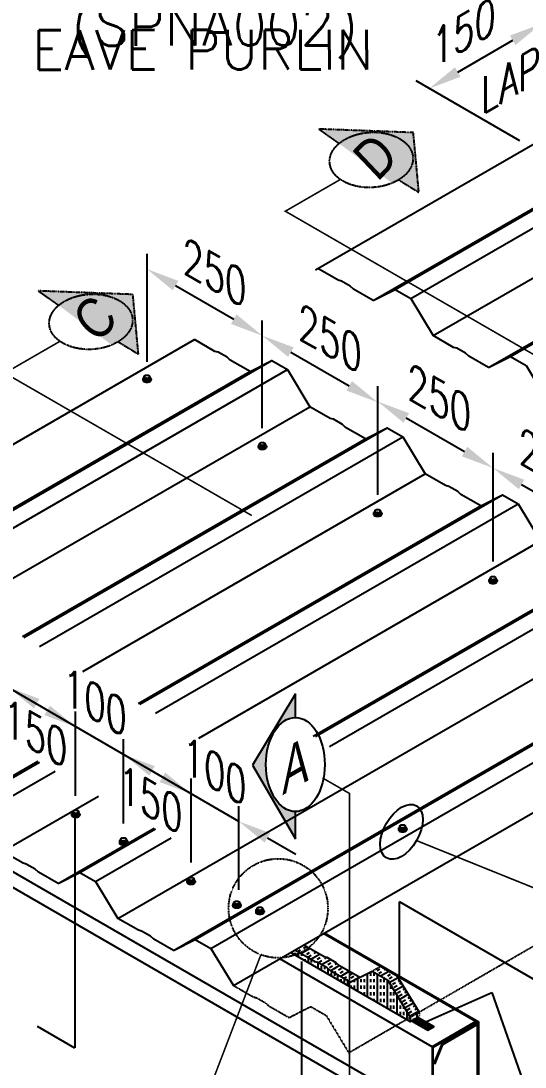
# Model space of a CAD drawing. Header units: millimetres. Extents: x 0 to 2669304, y -3314102 to 0.
# Drawn here: x 2652663 to 2655747, y -3231884 to -3225482 of the extents above; entities that cross this region are included whole.
import ezdxf

# ---------------------------------------------------------------- set-up
doc = ezdxf.new("R2010")
doc.units = ezdxf.units.MM
doc.header["$LTSCALE"] = 0.4
doc.header["$MEASUREMENT"] = 0
doc.linetypes.add('PHANTOM', pattern=[2.5, 1.25, -0.25, 0.25, -0.25, 0.25, -0.25])
doc.linetypes.add('SHM45-004$0$HIDDEN', pattern=[0.375, 0.25, -0.125])
for name, color, linetype in [('Dim', 7, 'Continuous'), ('MISCEL', 7, 'Continuous'), ('Screws', 3, 'Continuous'), ('SECONDARY', 6, 'Continuous'), ('SHEETING', 150, 'Continuous'), ('SHM45-006$0$TEXT', 7, 'Continuous')]:
    doc.layers.add(name, color=color, linetype=linetype)
doc.layers.add('TEXT', color=7, linetype='Continuous', lineweight=13)
doc.styles.add('HEADINGS', font='ARIALN.TTF', dxfattribs={"height": 25})
doc.styles.add('ROMANS', font='romans.shx')
doc.dimstyles.new('Standard 1', dxfattribs={"dimtxt": 2.5, "dimasz": 2, "dimexe": 1, "dimexo": 1, "dimgap": 0.5, "dimtad": 1, "dimdec": 0, "dimzin": 0, "dimdsep": 46, "dimtxsty": 'ROMANS', "dimcen": 0, "dimclrd": 2, "dimclre": 2, "dimadec": 0, "dimazin": 0, "dimtfac": 1, "dimtdec": 0, "dimtofl": 0, "dimtmove": 2, "dimatfit": 3, "dimfxl": 0, "dimtolj": 1, "dimtzin": 0, "dimarcsym": 0})
pattern_1 = [(90, (2420077.627, -3269979.56), (-60.460237, 4e-15), []), (90, (2420057.473, -3269979.56), (-60.460237, 4e-15), [20.153412, -20.153412]), (90, (2420037.32, -3269979.56), (-60.460237, 4e-15), [20.153412, -20.153412])]

msp = doc.modelspace()

# ---------------------------------------------------------------- hatches: boundary and pattern name
at = {"layer": 'Dim', "linetype": 'PHANTOM'}
h = msp.add_hatch(color=7, dxfattribs=at)
edge = h.paths.add_edge_path()
edge.add_line((2655063.915, -3226166.094), (2654485.3277, -3226144.0448))
edge.add_line((2654485.3277, -3226144.0448), (2654609.7425, -3226232.3649))
edge.add_ellipse((2654806.8011, -3226332.8904), major_axis=(-254.7751, -15.3378), ratio=0.661131696, start_angle=128.52225559, end_angle=318.331197, ccw=False)
edge.add_line((2654973.4132, -3226455.1194), (2655097.7534, -3226531.2534))
edge.add_line((2655097.7534, -3226531.2534), (2655063.915, -3226166.094))
h = msp.add_hatch(color=7, dxfattribs=at)
edge = h.paths.add_edge_path()
edge.add_line((2653348.4021, -3227156.5459), (2652769.8148, -3227134.4966))
edge.add_line((2652769.8148, -3227134.4966), (2652894.2296, -3227222.8167))
edge.add_ellipse((2653091.2881, -3227323.3422), major_axis=(-254.7751, -15.3378), ratio=0.661131696, start_angle=128.52225559, end_angle=318.331197, ccw=False)
edge.add_line((2653257.9003, -3227445.5712), (2653382.2405, -3227521.7053))
edge.add_line((2653382.2405, -3227521.7053), (2653348.4021, -3227156.5459))
h = msp.add_hatch(color=7, dxfattribs=at)
edge = h.paths.add_edge_path()
edge.add_line((2654342.0393, -3229600.4277), (2654079.5609, -3230035.7922))
edge.add_line((2654079.5609, -3230035.7922), (2654342.0393, -3230488.3928))
edge.add_line((2654342.0393, -3230488.3928), (2654342.0393, -3230320.753))
edge.add_ellipse((2654342.0393, -3230032.8833), major_axis=(0, 287.8697), ratio=0.623962106, start_angle=0, end_angle=180, ccw=False)
edge.add_line((2654342.0393, -3229745.0136), (2654342.0393, -3229600.4277))
at = {"layer": 'MISCEL'}
h = msp.add_hatch(dxfattribs=at)
h.set_pattern_fill('INSUL', color=256, scale=161.227299, angle=90, style=0)
h.set_pattern_definition(pattern_1)
h.paths.add_polyline_path([(2654537.6639, -3231276.7798), (2654483.4475, -3231245.478), (2654463.6319, -3231240.6195), (2654338.9848, -3231168.6545), (2654314.1834, -3231182.9735), (2655022.5895, -3231591.972), (2655044.6929, -3231579.2106), (2654907.887, -3231352.129), (2654812.1099, -3231296.832), (2654678.1818, -3231364.49), (2654557.4794, -3231294.8024)])
h = msp.add_hatch(dxfattribs=at)
h.set_pattern_fill('INSUL', color=256, scale=161.227299, angle=30, style=0)
h.set_pattern_definition([(30, (2420077.627, -3269979.56), (-30.230119, 52.360101), []), (30, (2420067.55, -3269962.105), (-30.230119, 52.360101), [20.153412, -20.153412]), (30, (2420057.473, -3269944.65), (-30.230119, 52.360101), [20.153412, -20.153412])])
h.paths.add_polyline_path([(2654537.4032, -3231214.3266), (2654517.5876, -3231209.4682), (2654392.9405, -3231137.5031), (2654338.9848, -3231168.6545), (2654463.6319, -3231240.6195), (2654483.4475, -3231245.478), (2654537.6639, -3231276.7798), (2654557.4794, -3231294.8024), (2654678.1818, -3231364.49), (2654735.7346, -3231335.4154), (2654611.4351, -3231263.6511), (2654591.6196, -3231245.6285)])
h.paths.add_polyline_path([(2654866.0656, -3231265.6807), (2654812.1099, -3231296.832), (2654907.887, -3231352.129), (2655044.6929, -3231579.2106), (2655098.6486, -3231548.0593), (2654961.8427, -3231320.9776)])
h = msp.add_hatch(dxfattribs=at)
h.set_pattern_fill('INSUL', color=256, scale=161.227299, angle=90, style=0)
h.set_pattern_definition(pattern_1)
h.paths.add_polyline_path([(2655098.6486, -3231548.0593), (2655044.6929, -3231579.2106), (2655044.6929, -3231604.7334), (2655098.6486, -3231573.582)])
h = msp.add_hatch(dxfattribs=at)
h.set_pattern_fill('NET3', color=256, scale=161.637837, angle=30, style=0)
h.set_pattern_definition([(30, (2628277.302, -3253297.598), (-10.102365, 17.497809), []), (90, (2628277.302, -3253297.598), (-20.20473, 5e-15), []), (150, (2628277.302, -3253297.598), (-10.102365, -17.497809), [])])
h.paths.add_polyline_path([(2655090.9065, -3231578.052), (2655052.0884, -3231600.4636), (2655152.7633, -3231658.5883), (2655191.5814, -3231636.1766)])

# ---------------------------------------------------------------- linework, layer by layer
for p, q in [((2654342.0393, -3229600.4277), (2654079.5609, -3230035.7922)), ((2654342.0393, -3229745.0136), (2654342.0393, -3229600.4277)), ((2654079.5609, -3230035.7922), (2654342.0393, -3230488.3928)), ((2654342.0393, -3230488.3928), (2654342.0393, -3230320.2973))]:
    msp.add_line(p, q)
at = {"color": 2}
msp.add_line((2656062.2227, -3231498.2154), (2654979.1628, -3230872.9105), dxfattribs=at)
msp.add_ellipse((2654342.0393, -3230032.8833), major_axis=(0, 287.8697), ratio=0.623962106)
at = {"layer": 'Dim', "color": 2}
for p, q in [((2655335.5777, -3225795.0654, 5329.3333), (2655671.789, -3225600.9537, 5329.3333)), ((2655714.6067, -3226215.4321, 5329.3333), (2655080.4304, -3225849.2902, 5329.3333)), ((2653434.5809, -3227568.1172), (2653434.5809, -3226908.2466)), ((2653609.1146, -3227102.0983), (2653965.3101, -3227307.7479)), ((2654139.8438, -3227975.3009), (2654139.8438, -3227315.4303)), ((2654139.8438, -3227975.3009), (2654139.8438, -3227315.4303)), ((2654314.3775, -3227509.282), (2654671.5845, -3227715.5156)), ((2654846.1182, -3228383.0686), (2654846.1182, -3227718.1152)), ((2654846.1182, -3228383.0686), (2654846.1182, -3227723.198)), ((2655020.6519, -3227911.9669), (2655376.8474, -3228117.6165)), ((2655551.3811, -3228790.2524), (2655551.3811, -3228125.2989)), ((2655551.3811, -3228790.2524), (2655551.3811, -3228125.2989)), ((2655725.9147, -3228319.1506), (2656083.1218, -3228525.3842)), ((2652998.0809, -3230223.8766), (2652998.0809, -3229709.0245)), ((2653290.7579, -3230392.8537), (2653290.7579, -3229878.0017)), ((2653703.789, -3230631.3581), (2653703.789, -3230118.6965)), ((2653996.466, -3230800.3352), (2653996.466, -3230287.6736)), ((2654170.9997, -3230481.5253), (2654345.5333, -3230582.2924)), ((2652992.5993, -3231767.7613, 13266.3153), (2652765.4526, -3231636.6181, 13266.3153))]:
    msp.add_line(p, q, dxfattribs=at)
at = {"layer": 'Dim'}
msp.add_line((2653996.466, -3230381.6836), (2651586.6647, -3228982.7653), dxfattribs=at)
at = {"layer": 'Dim', "color": 7, "linetype": 'PHANTOM', "elevation": 6365.9122}
for points in [[(2654972.8738, -3226454.7891), (2655097.7534, -3226531.2534), (2655063.915, -3226166.094), (2654485.3277, -3226144.0448), (2654610.5352, -3226232.9276)], [(2653257.3608, -3227445.2409), (2653382.2405, -3227521.7053), (2653348.4021, -3227156.5459), (2652769.8148, -3227134.4966), (2652895.0223, -3227223.3795)]]:
    msp.add_lwpolyline(points, dxfattribs=at)
at = {"layer": 'Dim', "color": 7, "linetype": 'PHANTOM', "ltscale": 0.2, "const_width": 9.6984}
for points, elevation in [([(2655964.8958, -3227619.2532), (2654280.7366, -3226646.9034), (2654617.5122, -3226452.4659)], 6365.9122), ([(2654075.3018, -3228509.1993), (2652565.2236, -3227637.3553), (2652901.9992, -3227442.9178)], 6365.9122), ([(2654131.2492, -3231196.8015), (2653597.1342, -3232592.7729), (2653301.2372, -3232592.7729)], -574.1752)]:
    msp.add_lwpolyline(points, dxfattribs=dict(at, elevation=elevation))
for points in [[(2654672.8588, -3232136.7954), (2654672.8588, -3230209.7412), (2654507.8597, -3230114.4789)], [(2655083.577, -3230498.2707), (2657405.2884, -3231434.4098)]]:
    msp.add_lwpolyline(points, dxfattribs=at)
at = {"layer": 'Dim', "color": 7, "linetype": 'PHANTOM', "ltscale": 0.2}
msp.add_circle((2654237.5265, -3230912.5738, -574.1752), 303.4473, dxfattribs=at)
at = {"layer": 'Dim', "color": 7, "linetype": 'PHANTOM'}
for centre in [(2654806.8011, -3226332.8904, 6365.9122), (2653091.2881, -3227323.3422, 6365.9122)]:
    msp.add_ellipse(centre, major_axis=(-254.7751, -15.3378), ratio=0.661131696, dxfattribs=at)
at = {"layer": 'Dim', "color": 7}
msp.add_ellipse((2654991.3994, -3230445.0519), major_axis=(-92.1776, -159.6563), ratio=0.577350269, dxfattribs=at)
at = {"layer": 'Dim', "color": 2}
for points in [[(2655654.9945, -3225571.8648, 5329.3333), (2655688.5835, -3225630.0427, 5329.3333), (2655846.3227, -3225500.1867, 5329.3333)], [(2655318.7832, -3225765.9765, 5329.3333), (2655352.3722, -3225824.1544, 5329.3333), (2655161.044, -3225895.8325, 5329.3333)], [(2653625.9091, -3227073.0093), (2653592.3201, -3227131.1872), (2653434.5809, -3227001.3312)], [(2653982.1046, -3227278.6589), (2653948.5156, -3227336.8368), (2654139.8438, -3227408.5149)], [(2654331.172, -3227480.193), (2654297.5829, -3227538.3709), (2654139.8438, -3227408.5149)], [(2654688.379, -3227686.4266), (2654654.79, -3227744.6045), (2654846.1182, -3227816.2826)], [(2655037.4464, -3227882.8779), (2655003.8574, -3227941.0558), (2654846.1182, -3227811.1998)], [(2655393.6419, -3228088.5275), (2655360.0529, -3228146.7054), (2655551.3811, -3228218.3835)], [(2655742.7092, -3228290.0617), (2655709.1202, -3228348.2395), (2655551.3811, -3228218.3835)], [(2652776.3779, -3229630.902), (2652742.7889, -3229689.0799), (2652585.0497, -3229559.2239)], [(2652840.3418, -3229672.2532), (2652806.7527, -3229730.4311), (2652998.0809, -3229802.1092)], [(2653482.086, -3230042.7644), (2653448.497, -3230100.9423), (2653290.7579, -3229971.0863)], [(2653546.0499, -3230081.9251), (2653512.4609, -3230140.103), (2653703.789, -3230211.7811)], [(2654187.7942, -3230452.4363), (2654154.2051, -3230510.6142), (2653996.466, -3230380.7582)]]:
    msp.add_solid(points, dxfattribs=at)
at = {"layer": 'MISCEL', "ltscale": 0.5}
for p, q in [((2654314.1834, -3231182.9735, 574.0054), (2655044.6929, -3231604.7334, 574.0054)), ((2655052.0884, -3231600.4636, 574.0054), (2655152.7633, -3231658.5883, 574.0054)), ((2655090.9065, -3231578.052, 574.0054), (2655191.5814, -3231636.1766, 574.0054)), ((2655152.7633, -3231658.5883, 6956.1273), (2655191.5814, -3231636.1766, 6956.1273))]:
    msp.add_line(p, q, dxfattribs=at)
at = {"layer": 'MISCEL', "linetype": 'SHM45-004$0$HIDDEN', "ltscale": 0.5}
for p, q in [((2654812.1099, -3231296.832, 574.0054), (2654866.0656, -3231265.6807, 574.0054)), ((2655044.6929, -3231604.7334, 574.0054), (2655098.6486, -3231573.582, 574.0054)), ((2655098.6486, -3231548.0593, 574.0054), (2655098.6486, -3231573.582, 574.0054)), ((2655044.6929, -3231579.2106, 574.0054), (2655044.6929, -3231604.7334, 574.0054))]:
    msp.add_line(p, q, dxfattribs=at)
at = {"layer": 'MISCEL', "ltscale": 0.5, "elevation": 574.0054}
for points in [[(2654678.1818, -3231364.49), (2654557.4794, -3231294.8024), (2654537.6639, -3231276.7798), (2654483.4475, -3231245.478), (2654463.6319, -3231240.6195), (2654338.9848, -3231168.6545)], [(2654735.7346, -3231335.4154), (2654611.4351, -3231263.6511), (2654591.6196, -3231245.6285), (2654537.4032, -3231214.3266), (2654517.5876, -3231209.4682), (2654392.9405, -3231137.5031)], [(2654678.1818, -3231364.49), (2654812.1099, -3231296.832), (2654907.887, -3231352.129), (2655044.6929, -3231579.2106)], [(2654866.0656, -3231265.6807), (2654961.8427, -3231320.9776), (2655098.6486, -3231548.0593)]]:
    msp.add_lwpolyline(points, dxfattribs=at)
at = {"layer": 'Screws', "color": 31, "elevation": -574.0054}
for points in [[(2653408.7231, -3227673.6677, 0.170568129), (2653410.3007, -3227678.1575, 0.104914199), (2653416.1825, -3227682.9722, 0.066614751), (2653423.9063, -3227685.738, 0.052757401), (2653434.1908, -3227686.8262, 0.052757401), (2653444.4754, -3227685.738, 0.066614751), (2653452.1992, -3227682.9722, 0.104914199), (2653458.081, -3227678.1575, 0.170568129), (2653459.6585, -3227673.6677, 0.170568129), (2653458.081, -3227669.1778, 0.104914199), (2653452.1992, -3227664.3631, 0.017760176), (2653450.2134, -3227663.4249, 0.052757401)], [(2653418.1683, -3227663.4249, 0.017760176), (2653416.1825, -3227664.3631, 0.104914199), (2653410.3007, -3227669.1778, 0.170568129), (2653408.7231, -3227673.6677, 0.170568129)], [(2653408.7231, -3227679.583, 0.170568129), (2653410.3007, -3227684.0728, 0.104914199), (2653416.1825, -3227688.8875, 0.066614751), (2653423.9063, -3227691.6533, 0.052757401), (2653434.1908, -3227692.7415, 0.052757401), (2653444.4754, -3227691.6533, 0.066614751), (2653452.1992, -3227688.8875, 0.104914199), (2653458.081, -3227684.0728, 0.170568129), (2653459.6585, -3227679.583, 0.170568129)], [(2654114.4313, -3228084.2238, 0.170568129), (2654116.0088, -3228088.7137, 0.104914199), (2654121.8906, -3228093.5283, 0.066614751), (2654129.6144, -3228096.2942, 0.052757401), (2654139.899, -3228097.3824, 0.052757401), (2654150.1835, -3228096.2942, 0.066614751), (2654157.9073, -3228093.5283, 0.104914199), (2654163.7891, -3228088.7137, 0.170568129), (2654165.3667, -3228084.2238, 0.170568129), (2654163.7891, -3228079.7339, 0.104914199), (2654157.9073, -3228074.9193, 0.017760176), (2654155.9215, -3228073.981, 0.052757401)], [(2654123.8764, -3228073.981, 0.017760176), (2654121.8906, -3228074.9193, 0.104914199), (2654116.0088, -3228079.7339, 0.170568129), (2654114.4313, -3228084.2238, 0.170568129)], [(2654114.4313, -3228090.1391, 0.170568129), (2654116.0088, -3228094.629, 0.104914199), (2654121.8906, -3228099.4436, 0.066614751), (2654129.6144, -3228102.2095, 0.052757401), (2654139.899, -3228103.2977, 0.052757401), (2654150.1835, -3228102.2095, 0.066614751), (2654157.9073, -3228099.4436, 0.104914199), (2654163.7891, -3228094.629, 0.170568129), (2654165.3667, -3228090.1391, 0.170568129)], [(2654820.1394, -3228494.7799, 0.170568129), (2654821.7169, -3228499.2698, 0.104914199), (2654827.5987, -3228504.0845, 0.066614751), (2654835.3225, -3228506.8503, 0.052757401), (2654845.6071, -3228507.9385, 0.052757401), (2654855.8916, -3228506.8503, 0.066614751), (2654863.6155, -3228504.0845, 0.104914199), (2654869.4972, -3228499.2698, 0.170568129), (2654871.0748, -3228494.7799, 0.170568129), (2654869.4972, -3228490.2901, 0.104914199), (2654863.6155, -3228485.4754, 0.017760176), (2654861.6296, -3228484.5372, 0.052757401)], [(2654829.5845, -3228484.5372, 0.017760176), (2654827.5987, -3228485.4754, 0.104914199), (2654821.7169, -3228490.2901, 0.170568129), (2654820.1394, -3228494.7799, 0.170568129)], [(2654820.1394, -3228500.6952, 0.170568129), (2654821.7169, -3228505.1851, 0.104914199), (2654827.5987, -3228509.9997, 0.066614751), (2654835.3225, -3228512.7656, 0.052757401), (2654845.6071, -3228513.8538, 0.052757401), (2654855.8916, -3228512.7656, 0.066614751), (2654863.6155, -3228509.9997, 0.104914199), (2654869.4972, -3228505.1851, 0.170568129), (2654871.0748, -3228500.6952, 0.170568129)], [(2655525.8475, -3228905.3361, 0.170568129), (2655527.4251, -3228909.8259, 0.104914199), (2655533.3068, -3228914.6406, 0.066614751), (2655541.0307, -3228917.4064, 0.052757401), (2655551.3152, -3228918.4946, 0.052757401), (2655561.5998, -3228917.4064, 0.066614751), (2655569.3236, -3228914.6406, 0.104914199), (2655575.2054, -3228909.8259, 0.170568129), (2655576.7829, -3228905.3361, 0.170568129), (2655575.2054, -3228900.8462, 0.104914199), (2655569.3236, -3228896.0316, 0.017760176), (2655567.3378, -3228895.0933, 0.052757401)], [(2655535.2927, -3228895.0933, 0.017760176), (2655533.3068, -3228896.0316, 0.104914199), (2655527.4251, -3228900.8462, 0.170568129), (2655525.8475, -3228905.3361, 0.170568129)], [(2655525.8475, -3228911.2514, 0.170568129), (2655527.4251, -3228915.7412, 0.104914199), (2655533.3068, -3228920.5559, 0.066614751), (2655541.0307, -3228923.3217, 0.052757401), (2655551.3152, -3228924.4099, 0.052757401), (2655561.5998, -3228923.3217, 0.066614751), (2655569.3236, -3228920.5559, 0.104914199), (2655575.2054, -3228915.7412, 0.170568129), (2655576.7829, -3228911.2514, 0.170568129)], [(2652982.4893, -3230325.7275, 0.017760176), (2652980.5035, -3230326.6657, 0.104914199), (2652974.6218, -3230331.4803, 0.170568129), (2652973.0442, -3230335.9702, 0.170568129)], [(2652973.0442, -3230335.9702, 0.170568129), (2652974.6218, -3230340.4601, 0.104914199), (2652980.5035, -3230345.2747, 0.066614751), (2652988.2274, -3230348.0406, 0.052757401), (2652998.5119, -3230349.1288, 0.052757401), (2653008.7965, -3230348.0406, 0.066614751), (2653016.5203, -3230345.2747, 0.104914199), (2653022.402, -3230340.4601, 0.170568129), (2653023.9796, -3230335.9702, 0.170568129), (2653022.402, -3230331.4803, 0.104914199), (2653016.5203, -3230326.6657, 0.017760176), (2653014.5345, -3230325.7275, 0.052757401)], [(2652973.0442, -3230341.8855, 0.170568129), (2652974.6218, -3230346.3754, 0.104914199), (2652980.5035, -3230351.19, 0.066614751), (2652988.2274, -3230353.9559, 0.052757401), (2652998.5119, -3230355.0441, 0.052757401), (2653008.7965, -3230353.9559, 0.066614751), (2653016.5203, -3230351.19, 0.104914199), (2653022.402, -3230346.3754, 0.170568129), (2653023.9796, -3230341.8855, 0.170568129)], [(2653274.8518, -3230494.523, 0.017760176), (2653272.8659, -3230495.4612, 0.104914199), (2653266.9842, -3230500.2759, 0.170568129), (2653265.4066, -3230504.7657, 0.170568129)], [(2653265.4066, -3230504.7657, 0.170568129), (2653266.9842, -3230509.2556, 0.104914199), (2653272.8659, -3230514.0703, 0.066614751), (2653280.5898, -3230516.8361, 0.052757401), (2653290.8743, -3230517.9243, 0.052757401), (2653301.1589, -3230516.8361, 0.066614751), (2653308.8827, -3230514.0703, 0.104914199), (2653314.7645, -3230509.2556, 0.170568129), (2653316.342, -3230504.7657, 0.170568129), (2653314.7645, -3230500.2759, 0.104914199), (2653308.8827, -3230495.4612, 0.017760176), (2653306.8969, -3230494.523, 0.052757401)], [(2653265.4066, -3230510.681, 0.170568129), (2653266.9842, -3230515.1709, 0.104914199), (2653272.8659, -3230519.9855, 0.066614751), (2653280.5898, -3230522.7514, 0.052757401), (2653290.8743, -3230523.8396, 0.052757401), (2653301.1589, -3230522.7514, 0.066614751), (2653308.8827, -3230519.9855, 0.104914199), (2653314.7645, -3230515.1709, 0.170568129), (2653316.342, -3230510.681, 0.170568129)]]:
    msp.add_lwpolyline(points, format="xyb", dxfattribs=at)
for points in [[(2653418.1683, -3227663.1556), (2653418.1683, -3227655.7358), (2653426.8907, -3227650.6999), (2653441.491, -3227650.6999), (2653450.2134, -3227655.7358), (2653450.2134, -3227663.1556), (2653450.2134, -3227664.8334, 0.316421816), (2653440.6166, -3227671.2546, 0.400106476), (2653427.7651, -3227671.2546, 0.316421816), (2653418.1683, -3227664.8334)], [(2654123.8764, -3228073.7117), (2654123.8764, -3228066.2919), (2654132.5988, -3228061.2561), (2654147.1992, -3228061.2561), (2654155.9215, -3228066.2919), (2654155.9215, -3228073.7117), (2654155.9215, -3228075.3896, 0.316421816), (2654146.3247, -3228081.8108, 0.400106476), (2654133.4732, -3228081.8108, 0.316421816), (2654123.8764, -3228075.3896)], [(2654829.5845, -3228484.2679), (2654829.5845, -3228476.8481), (2654838.3069, -3228471.8122), (2654852.9073, -3228471.8122), (2654861.6296, -3228476.8481), (2654861.6296, -3228484.2679), (2654861.6296, -3228485.9457, 0.316421816), (2654852.0328, -3228492.3669, 0.400106476), (2654839.1813, -3228492.3669, 0.316421816), (2654829.5845, -3228485.9457)], [(2655535.2927, -3228894.824), (2655535.2927, -3228887.4042), (2655544.015, -3228882.3683), (2655558.6154, -3228882.3683), (2655567.3378, -3228887.4042), (2655567.3378, -3228894.824), (2655567.3378, -3228896.5018, 0.316421816), (2655557.741, -3228902.9231, 0.400106476), (2655544.8895, -3228902.9231, 0.316421816), (2655535.2927, -3228896.5018)], [(2652982.4893, -3230325.4581), (2652982.4893, -3230318.0383), (2652991.2117, -3230313.0025), (2653005.8121, -3230313.0025), (2653014.5345, -3230318.0383), (2653014.5345, -3230325.4581), (2653014.5345, -3230327.136, 0.316421816), (2653004.9376, -3230333.5572, 0.400106476), (2652992.0862, -3230333.5572, 0.316421816), (2652982.4893, -3230327.136)], [(2653274.8518, -3230494.2537), (2653274.8518, -3230486.8339), (2653283.5741, -3230481.798), (2653298.1745, -3230481.798), (2653306.8969, -3230486.8339), (2653306.8969, -3230494.2537), (2653306.8969, -3230495.9315, 0.316421816), (2653297.3001, -3230502.3527, 0.400106476), (2653284.4486, -3230502.3527, 0.316421816), (2653274.8518, -3230495.9315)]]:
    msp.add_lwpolyline(points, format="xyb", close=True, dxfattribs=at)
for points in [[(2653450.2134, -3227664.8334), (2653450.2134, -3227667.4798), (2653450.2134, -3227674.8996), (2653440.6166, -3227680.4403), (2653427.7651, -3227680.4403), (2653418.1683, -3227674.8996), (2653418.1683, -3227667.4798), (2653418.1683, -3227664.8334)], [(2653423.8109, -3227666.4133), (2653423.0178, -3227665.9555)], [(2653427.7651, -3227671.2546), (2653427.7651, -3227680.3792)], [(2653440.6166, -3227671.2546), (2653440.6166, -3227680.4403)], [(2653408.7231, -3227673.6677), (2653408.7231, -3227679.583)], [(2653459.6585, -3227673.6677), (2653459.6585, -3227679.583)], [(2654114.4313, -3228084.2238), (2654114.4313, -3228090.1391)], [(2654155.9215, -3228075.3896), (2654155.9215, -3228078.0359), (2654155.9215, -3228085.4557), (2654146.3247, -3228090.9965), (2654133.4732, -3228090.9965), (2654123.8764, -3228085.4557), (2654123.8764, -3228078.0359), (2654123.8764, -3228075.3896)], [(2654129.519, -3228076.9695), (2654128.7259, -3228076.5116)], [(2654133.4732, -3228081.8108), (2654133.4732, -3228090.9353)], [(2654146.3247, -3228081.8108), (2654146.3247, -3228090.9965)], [(2654165.3667, -3228084.2238), (2654165.3667, -3228090.1391)], [(2654820.1394, -3228494.7799), (2654820.1394, -3228500.6952)], [(2654861.6296, -3228485.9457), (2654861.6296, -3228488.5921), (2654861.6296, -3228496.0119), (2654852.0328, -3228501.5526), (2654839.1813, -3228501.5526), (2654829.5845, -3228496.0119), (2654829.5845, -3228488.5921), (2654829.5845, -3228485.9457)], [(2654835.2271, -3228487.5256), (2654834.434, -3228487.0677)], [(2654839.1813, -3228492.3669), (2654839.1813, -3228501.4915)], [(2654852.0328, -3228492.3669), (2654852.0328, -3228501.5526)], [(2654871.0748, -3228494.7799), (2654871.0748, -3228500.6952)], [(2655525.8475, -3228905.3361), (2655525.8475, -3228911.2514)], [(2655567.3378, -3228896.5018), (2655567.3378, -3228899.1482), (2655567.3378, -3228906.568), (2655557.741, -3228912.1087), (2655544.8895, -3228912.1087), (2655535.2927, -3228906.568), (2655535.2927, -3228899.1482), (2655535.2927, -3228896.5018)], [(2655540.9352, -3228898.0817), (2655540.1422, -3228897.6239)], [(2655544.8895, -3228902.9231), (2655544.8895, -3228912.0476)], [(2655557.741, -3228902.9231), (2655557.741, -3228912.1087)], [(2655576.7829, -3228905.3361), (2655576.7829, -3228911.2514)], [(2652973.0442, -3230335.9702), (2652973.0442, -3230341.8855)], [(2653014.5345, -3230327.136), (2653014.5345, -3230329.7823), (2653014.5345, -3230337.2022), (2653004.9376, -3230342.7429), (2652992.0862, -3230342.7429), (2652982.4893, -3230337.2022), (2652982.4893, -3230329.7823), (2652982.4893, -3230327.136)], [(2652988.1319, -3230328.7159), (2652987.3389, -3230328.258)], [(2652992.0862, -3230333.5572), (2652992.0862, -3230342.6817)], [(2653004.9376, -3230333.5572), (2653004.9376, -3230342.7429)], [(2653023.9796, -3230335.9702), (2653023.9796, -3230341.8855)], [(2653265.4066, -3230504.7657), (2653265.4066, -3230510.681)], [(2653306.8969, -3230495.9315), (2653306.8969, -3230498.5779), (2653306.8969, -3230505.9977), (2653297.3001, -3230511.5384), (2653284.4486, -3230511.5384), (2653274.8518, -3230505.9977), (2653274.8518, -3230498.5779), (2653274.8518, -3230495.9315)], [(2653280.4944, -3230497.5114), (2653279.7013, -3230497.0535)], [(2653284.4486, -3230502.3527), (2653284.4486, -3230511.4773)], [(2653297.3001, -3230502.3527), (2653297.3001, -3230511.5384)], [(2653316.342, -3230504.7657), (2653316.342, -3230510.681)]]:
    msp.add_lwpolyline(points, dxfattribs=at)
at = {"layer": 'Screws', "color": 113, "elevation": -574.1752}
for points in [[(2654972.6568, -3230425.2899, 0.170568129), (2654974.2349, -3230429.7811, 0.104914199), (2654980.1184, -3230434.5972, 0.066614751), (2654987.8445, -3230437.3638, 0.052757401), (2654998.1321, -3230438.4524, 0.052757401), (2655008.4197, -3230437.3638, 0.066614751), (2655016.1458, -3230434.5972, 0.104914199), (2655022.0293, -3230429.7811, 0.170568129), (2655023.6073, -3230425.2899, 0.170568129), (2655022.0293, -3230420.7987, 0.104914199), (2655016.1458, -3230415.9826, 0.017760176), (2655014.1594, -3230415.0441, 0.052757401)], [(2654982.1048, -3230415.0441, 0.017760176), (2654980.1184, -3230415.9826, 0.104914199), (2654974.2349, -3230420.7987, 0.170568129), (2654972.6568, -3230425.2899, 0.170568129)], [(2654972.6568, -3230431.2069, 0.170568129), (2654974.2349, -3230435.6981, 0.104914199), (2654980.1184, -3230440.5142, 0.066614751), (2654987.8445, -3230443.2809, 0.052757401), (2654998.1321, -3230444.3694, 0.052757401), (2655008.4197, -3230443.2809, 0.066614751), (2655016.1458, -3230440.5142, 0.104914199), (2655022.0293, -3230435.6981, 0.170568129), (2655023.6073, -3230431.2069, 0.170568129)], [(2654099.648, -3230929.3218, 0.170568129), (2654101.226, -3230933.813, 0.104914199), (2654107.1095, -3230938.6291, 0.066614751), (2654114.8356, -3230941.3957, 0.052757401), (2654125.1232, -3230942.4843, 0.052757401), (2654135.4108, -3230941.3957, 0.066614751), (2654143.1369, -3230938.6291, 0.104914199), (2654149.0204, -3230933.813, 0.170568129), (2654150.5985, -3230929.3218, 0.170568129), (2654149.0204, -3230924.8306, 0.104914199), (2654143.1369, -3230920.0145, 0.017760176), (2654141.1505, -3230919.076, 0.052757401)], [(2654109.0959, -3230919.076, 0.017760176), (2654107.1095, -3230920.0145, 0.104914199), (2654101.226, -3230924.8306, 0.170568129), (2654099.648, -3230929.3218, 0.170568129)], [(2654099.648, -3230935.2388, 0.170568129), (2654101.226, -3230939.73, 0.104914199), (2654107.1095, -3230944.5461, 0.066614751), (2654114.8356, -3230947.3128, 0.052757401), (2654125.1232, -3230948.4013, 0.052757401), (2654135.4108, -3230947.3128, 0.066614751), (2654143.1369, -3230944.5461, 0.104914199), (2654149.0204, -3230939.73, 0.170568129), (2654150.5985, -3230935.2388, 0.170568129)]]:
    msp.add_lwpolyline(points, format="xyb", dxfattribs=at)
for points in [[(2654982.1048, -3230414.7747), (2654982.1048, -3230407.3527), (2654990.8297, -3230402.3154), (2655005.4344, -3230402.3154), (2655014.1594, -3230407.3527), (2655014.1594, -3230414.7747), (2655014.1594, -3230416.453, 0.316421816), (2655004.5597, -3230422.8762, 0.400106476), (2654991.7044, -3230422.8762, 0.316421816), (2654982.1048, -3230416.453)], [(2654109.0959, -3230918.8066), (2654109.0959, -3230911.3846), (2654117.8209, -3230906.3472), (2654132.4256, -3230906.3472), (2654141.1505, -3230911.3846), (2654141.1505, -3230918.8066), (2654141.1505, -3230920.4849, 0.316421816), (2654131.5509, -3230926.9081, 0.400106476), (2654118.6956, -3230926.9081, 0.316421816), (2654109.0959, -3230920.4849)]]:
    msp.add_lwpolyline(points, format="xyb", close=True, dxfattribs=at)
for points in [[(2655014.1594, -3230416.453), (2655014.1594, -3230419.1002), (2655014.1594, -3230426.5222), (2655004.5597, -3230432.0646), (2654991.7044, -3230432.0646), (2654982.1048, -3230426.5222), (2654982.1048, -3230419.1002), (2654982.1048, -3230416.453)], [(2654987.749, -3230418.0334), (2654986.9557, -3230417.5754)], [(2654991.7044, -3230422.8762), (2654991.7044, -3230432.0034)], [(2655004.5597, -3230422.8762), (2655004.5597, -3230432.0646)], [(2654972.6568, -3230425.2899), (2654972.6568, -3230431.2069)], [(2655023.6073, -3230425.2899), (2655023.6073, -3230431.2069)], [(2654099.648, -3230929.3218), (2654099.648, -3230935.2388)], [(2654141.1505, -3230920.4849), (2654141.1505, -3230923.1321), (2654141.1505, -3230930.5541), (2654131.5509, -3230936.0965), (2654118.6956, -3230936.0965), (2654109.0959, -3230930.5541), (2654109.0959, -3230923.1321), (2654109.0959, -3230920.4849)], [(2654114.7402, -3230922.0653), (2654113.9469, -3230921.6073)], [(2654118.6956, -3230926.9081), (2654118.6956, -3230936.0353)], [(2654131.5509, -3230926.9081), (2654131.5509, -3230936.0965)], [(2654150.5985, -3230929.3218), (2654150.5985, -3230935.2388)]]:
    msp.add_lwpolyline(points, dxfattribs=at)
at = {"layer": 'Screws', "color": 31}
for points in [[(2653678.7523, -3230746.5264, 0.170568129), (2653680.3299, -3230751.0162, 0.104914199), (2653686.2116, -3230755.8309, 0.066614751), (2653693.9355, -3230758.5967, 0.052757401), (2653704.22, -3230759.6849, 0.052757401), (2653714.5046, -3230758.5967, 0.066614751), (2653722.2284, -3230755.8309, 0.104914199), (2653728.1102, -3230751.0162, 0.170568129), (2653729.6877, -3230746.5264, 0.170568129), (2653728.1102, -3230742.0365, 0.104914199), (2653722.2284, -3230737.2218, 0.017760176), (2653720.2426, -3230736.2836, 0.052757401)], [(2653688.1975, -3230736.2836, 0.017760176), (2653686.2116, -3230737.2218, 0.104914199), (2653680.3299, -3230742.0365, 0.170568129), (2653678.7523, -3230746.5264, 0.170568129)], [(2653678.7523, -3230752.4416, 0.170568129), (2653680.3299, -3230756.9315, 0.104914199), (2653686.2116, -3230761.7462, 0.066614751), (2653693.9355, -3230764.512, 0.052757401), (2653704.22, -3230765.6002, 0.052757401), (2653714.5046, -3230764.512, 0.066614751), (2653722.2284, -3230761.7462, 0.104914199), (2653728.1102, -3230756.9315, 0.170568129), (2653729.6877, -3230752.4416, 0.170568129)], [(2653958.3725, -3230891.2676, 0.170568129), (2653959.95, -3230895.7575, 0.104914199), (2653965.8318, -3230900.5721, 0.066614751), (2653973.5556, -3230903.338, 0.052757401), (2653983.8402, -3230904.4262, 0.052757401), (2653994.1247, -3230903.338, 0.066614751), (2654001.8486, -3230900.5721, 0.104914199), (2654007.7303, -3230895.7575, 0.170568129), (2654009.3079, -3230891.2676, 0.170568129), (2654007.7303, -3230886.7777, 0.104914199), (2654001.8486, -3230881.9631, 0.017760176), (2653999.8627, -3230881.0249, 0.052757401)], [(2653967.8176, -3230881.0249, 0.017760176), (2653965.8318, -3230881.9631, 0.104914199), (2653959.95, -3230886.7777, 0.170568129), (2653958.3725, -3230891.2676, 0.170568129)], [(2653958.3725, -3230897.1829, 0.170568129), (2653959.95, -3230901.6728, 0.104914199), (2653965.8318, -3230906.4874, 0.066614751), (2653973.5556, -3230909.2533, 0.052757401), (2653983.8402, -3230910.3415, 0.052757401), (2653994.1247, -3230909.2533, 0.066614751), (2654001.8486, -3230906.4874, 0.104914199), (2654007.7303, -3230901.6728, 0.170568129), (2654009.3079, -3230897.1829, 0.170568129)]]:
    msp.add_lwpolyline(points, format="xyb", dxfattribs=at)
for points in [[(2653688.1975, -3230736.0143), (2653688.1975, -3230728.5945), (2653696.9198, -3230723.5586), (2653711.5202, -3230723.5586), (2653720.2426, -3230728.5945), (2653720.2426, -3230736.0143), (2653720.2426, -3230737.6921, 0.316421816), (2653710.6458, -3230744.1133, 0.400106476), (2653697.7943, -3230744.1133, 0.316421816), (2653688.1975, -3230737.6921)], [(2653967.8176, -3230880.7555), (2653967.8176, -3230873.3357), (2653976.54, -3230868.2999), (2653991.1404, -3230868.2999), (2653999.8627, -3230873.3357), (2653999.8627, -3230880.7555), (2653999.8627, -3230882.4334, 0.316421816), (2653990.2659, -3230888.8546, 0.400106476), (2653977.4144, -3230888.8546, 0.316421816), (2653967.8176, -3230882.4334)]]:
    msp.add_lwpolyline(points, format="xyb", close=True, dxfattribs=at)
for points in [[(2653720.2426, -3230737.6921), (2653720.2426, -3230740.3385), (2653720.2426, -3230747.7583), (2653710.6458, -3230753.299), (2653697.7943, -3230753.299), (2653688.1975, -3230747.7583), (2653688.1975, -3230740.3385), (2653688.1975, -3230737.6921)], [(2653693.8401, -3230739.272), (2653693.047, -3230738.8141)], [(2653697.7943, -3230744.1133), (2653697.7943, -3230753.2379)], [(2653710.6458, -3230744.1133), (2653710.6458, -3230753.299)], [(2653678.7523, -3230746.5264), (2653678.7523, -3230752.4416)], [(2653729.6877, -3230746.5264), (2653729.6877, -3230752.4416)], [(2653958.3725, -3230891.2676), (2653958.3725, -3230897.1829)], [(2653999.8627, -3230882.4334), (2653999.8627, -3230885.0797), (2653999.8627, -3230892.4995), (2653990.2659, -3230898.0403), (2653977.4144, -3230898.0403), (2653967.8176, -3230892.4995), (2653967.8176, -3230885.0797), (2653967.8176, -3230882.4334)], [(2653973.4602, -3230884.0133), (2653972.6671, -3230883.5554)], [(2653977.4144, -3230888.8546), (2653977.4144, -3230897.9791)], [(2653990.2659, -3230888.8546), (2653990.2659, -3230898.0403)], [(2654009.3079, -3230891.2676), (2654009.3079, -3230897.1829)]]:
    msp.add_lwpolyline(points, dxfattribs=at)
at = {"layer": 'SECONDARY'}
for p, q in [((2655179.6057, -3232171.3995, 13840.3207), (2650757.8298, -3229618.486, 13840.3207)), ((2655455.0757, -3232426.7681, 13095.9789), (2650902.1156, -3229798.1154, 13095.9789)), ((2655627.9462, -3230414.0321), (2655627.9462, -3230414.0321)), ((2655463.9824, -3231609.1507, 13095.9789), (2654520.138, -3231064.2219, 13095.9789)), ((2655446.8047, -3231605.7523, 13840.3207), (2654514.4924, -3231067.4815, 13840.3207)), ((2655179.6057, -3231760.0197, 13840.3207), (2654247.2933, -3231221.7489, 13840.3207))]:
    msp.add_line(p, q, dxfattribs=at)
for points, elevation in [([(2655446.8047, -3231605.7523), (2655179.6057, -3231760.0197), (2655179.6057, -3232171.3995), (2655184.9496, -3232168.3141), (2655184.9496, -3231763.105), (2655446.8047, -3231611.9229)], 13840.3207), ([(2655738.888, -3232159.6527), (2655687.5211, -3232282.2813), (2655463.9824, -3232411.3414), (2655463.9824, -3231609.1507), (2655240.4437, -3231738.2109), (2655189.0767, -3231860.8394), (2655196.5854, -3231862.0357), (2655244.9171, -3231745.9126), (2655455.0757, -3231624.5775), (2655455.0757, -3232426.7681), (2655692.4037, -3232289.7468), (2655746.3967, -3232160.8489), (2655738.888, -3232159.6527)], 13095.9789)]:
    msp.add_lwpolyline(points, close=True, dxfattribs=dict(at, elevation=elevation))
at = {"layer": 'SHEETING'}
for p, q in [((2654465.5897, -3227005.5746, -574.0054), (2656933.2555, -3225580.867, -574.0054)), ((2654952.2047, -3227125.9637, -574.0054), (2657406.3806, -3225709.0446, -574.0054)), ((2654818.2766, -3227193.6217, -574.0054), (2657272.4526, -3225776.7025, -574.0054)), ((2655047.9818, -3227181.2606, -574.0054), (2657502.1577, -3225764.3415, -574.0054)), ((2655184.7877, -3227408.3423, -574.0054), (2657641.6616, -3225989.8655, -574.0054)), ((2655657.9128, -3227536.5198, -574.0054), (2658112.0887, -3226119.6007, -574.0054)), ((2655523.9848, -3227604.1778, -574.0054), (2657980.8587, -3226185.701, -574.0054)), ((2650434.1835, -3229333.108, -574.0054), (2653725.4967, -3227432.8674, -574.0054)), ((2651973.4309, -3228845.7595, -574.0054), (2654198.6218, -3227561.045, -574.0054)), ((2651965.0604, -3228840.9268, -574.0054), (2654064.6937, -3227628.703, -574.0054)), ((2652069.2081, -3228901.0565, -574.0054), (2654294.3989, -3227616.3419, -574.0054)), ((2652334.2695, -3229054.0897, -574.0054), (2654433.9028, -3227841.8659, -574.0054)), ((2652681.8371, -3229254.758, -574.0054), (2654904.3299, -3227971.6011, -574.0054)), ((2652673.4665, -3229249.9253, -574.0054), (2654773.0998, -3228037.7014, -574.0054)), ((2652777.6142, -3229310.0549, -574.0054), (2655000.107, -3228026.8981, -574.0054)), ((2653042.6756, -3229463.0882, -574.0054), (2655136.9129, -3228253.9797, -574.0054)), ((2653390.2432, -3229663.7564, -574.0054), (2655610.038, -3228382.1573, -574.0054)), ((2653486.0203, -3229719.0534, -574.0054), (2655705.8151, -3228437.4542, -574.0054)), ((2653381.8727, -3229658.9237, -574.0054), (2655476.11, -3228449.8152, -574.0054)), ((2653751.0817, -3229872.0867, -574.0054), (2655842.621, -3228664.5359, -574.0054)), ((2654465.439, -3229860.9887, -574.0054), (2656315.7461, -3228792.7134, -574.0054)), ((2654450.1072, -3229860.1751, -574.0054), (2656181.8181, -3228860.3714, -574.0054)), ((2654550.3053, -3229922.585, -574.0054), (2656411.5233, -3228848.0103, -574.0054)), ((2653257.016, -3230975.3325), (2656548.3292, -3229075.092)), ((2653730.1411, -3231103.5101), (2657021.4543, -3229203.2695)), ((2653596.213, -3231171.1681), (2656887.5262, -3229270.9275)), ((2653825.9182, -3231158.807), (2657117.2314, -3229258.5665)), ((2653962.7241, -3231385.8887), (2657254.0373, -3229485.6481)), ((2652184.7968, -3230350.0558, -574.0054), (2652769.214, -3230012.6423, -574.0054)), ((2652318.7248, -3230282.3978, -574.0054), (2652777.5846, -3230017.475, -574.0054)), ((2652414.5019, -3230337.6948, -574.0054), (2652873.3617, -3230072.772, -574.0054)), ((2652551.3078, -3230564.7764, -574.0054), (2653138.4231, -3230225.8053, -574.0054)), ((2652890.5049, -3230760.6119, -574.0054), (2653477.6202, -3230421.6408, -574.0054)), ((2653024.433, -3230692.954, -574.0054), (2653485.9907, -3230426.4735, -574.0054)), ((2653120.2101, -3230748.2509, -574.0054), (2653581.7678, -3230481.7704, -574.0054))]:
    msp.add_line(p, q, dxfattribs=at)
at = {"layer": 'SHEETING', "linetype": 'SHM45-004$0$HIDDEN', "ltscale": 0.5}
msp.add_line((2654668.4322, -3231796.4448, 574.0054), (2657959.7454, -3229896.2043, 574.0054), dxfattribs=at)
at = {"layer": 'SHEETING', "elevation": -574.0054}
for points in [[(2654818.2766, -3227193.6217), (2654697.5742, -3227123.9341), (2654677.7587, -3227105.9115), (2654623.5423, -3227074.6097), (2654603.7267, -3227069.7512), (2654479.0796, -3226997.7861)], [(2654818.2766, -3227193.6217), (2654952.2047, -3227125.9637), (2655047.9818, -3227181.2606), (2655184.7877, -3227408.3423)], [(2655523.9848, -3227604.1778), (2655403.2824, -3227534.4902), (2655383.4668, -3227516.4676), (2655329.2504, -3227485.1658), (2655309.4349, -3227480.3074), (2655184.7877, -3227408.3423)], [(2654064.6937, -3227628.703), (2653943.9913, -3227559.0154), (2653924.1758, -3227540.9928), (2653869.9594, -3227509.691), (2653850.1438, -3227504.8325), (2653725.4967, -3227432.8674)], [(2655523.9848, -3227604.1778), (2655657.9128, -3227536.5198), (2655753.6899, -3227591.8168), (2655890.4958, -3227818.8984)], [(2654064.6937, -3227628.703), (2654198.6218, -3227561.045), (2654294.3989, -3227616.3419), (2654431.2048, -3227843.4236)], [(2654770.4019, -3228039.2591), (2654649.6995, -3227969.5715), (2654629.8839, -3227951.5489), (2654575.6675, -3227920.2471), (2654555.8519, -3227915.3887), (2654431.2048, -3227843.4236)], [(2654770.4019, -3228039.2591), (2654904.3299, -3227971.6011), (2655000.107, -3228026.8981), (2655136.9129, -3228253.9797)], [(2655476.11, -3228449.8152), (2655355.4076, -3228380.1277), (2655335.592, -3228362.1051), (2655281.3756, -3228330.8032), (2655261.5601, -3228325.9448), (2655136.9129, -3228253.9797)], [(2655476.11, -3228449.8152), (2655610.038, -3228382.1573), (2655705.8151, -3228437.4542), (2655842.621, -3228664.5359)], [(2652890.5049, -3230760.6119), (2652769.8025, -3230690.9244), (2652749.9869, -3230672.9018), (2652695.7706, -3230641.5999), (2652675.955, -3230636.7415), (2652551.3078, -3230564.7764)], [(2652890.5049, -3230760.6119), (2653024.433, -3230692.954), (2653120.2101, -3230748.2509), (2653257.016, -3230975.3325)]]:
    msp.add_lwpolyline(points, dxfattribs=at)
at = {"layer": 'SHEETING'}
for points in [[(2653596.213, -3231171.1681), (2653475.5106, -3231101.4805), (2653455.6951, -3231083.4579), (2653401.4787, -3231052.1561), (2653381.6631, -3231047.2976), (2653257.016, -3230975.3325)], [(2653596.213, -3231171.1681), (2653730.1411, -3231103.5101), (2653825.9182, -3231158.807), (2653962.7241, -3231385.8887)]]:
    msp.add_lwpolyline(points, dxfattribs=at)
at = {"layer": 'SHEETING', "linetype": 'SHM45-004$0$HIDDEN', "ltscale": 0.5, "elevation": 574.0054}
for points in [[(2654301.9211, -3231581.7242), (2654181.2187, -3231512.0366), (2654161.4032, -3231494.014), (2654107.1868, -3231462.7122), (2654087.3712, -3231457.8538), (2653962.7241, -3231385.8887)], [(2654301.9211, -3231581.7242), (2654435.8492, -3231514.0662), (2654531.6263, -3231569.3632), (2654668.4322, -3231796.4448)]]:
    msp.add_lwpolyline(points, dxfattribs=at)

# ---------------------------------------------------------------- texts
at = {"layer": 'SHM45-006$0$TEXT', "style": 'ROMANS', "oblique": 30, "width": 0.9}
for s, p in [('150', (2655178.7714, -3225774.4536, 5329.3333)), ('LAP', (2655479.6064, -3226058.8766, 5329.3333))]:
    msp.add_text(s, height=193.96836, rotation=30, dxfattribs=at).set_placement(p)
at = {"layer": 'TEXT', "style": 'ROMANS', "oblique": 330, "width": 0.9}
for s, p in [('250', (2653652.87, -3227021.4184)), ('250', (2654359.0597, -3227424.4001)), ('250', (2655027.4727, -3227790.5429)), ('250', (2655708.2574, -3228183.5941)), ('100', (2652921.9877, -3229648.4494)), ('150', (2652557.729, -3229838.4266)), ('100', (2653654.218, -3230071.2893)), ('150', (2653261.9459, -3230245.0425))]:
    msp.add_text(s, height=193.96836, rotation=330, dxfattribs=at).set_placement(p)
at = {"layer": 'TEXT', "style": 'HEADINGS', "oblique": 30}
msp.add_text('A', height=242.4568, rotation=30, dxfattribs=at).set_placement((2654262.4289, -3230221.5642, 1063.687))
at = {"layer": 'TEXT', "attachment_point": 1}
for s, insert, char_height, width, rotation, style in [('BEAD MASTIC (SPNA002)', (2652969.6599, -3224583.6609), 242.460449, 2078.598323, 0.07296676, 'ROMANS'), ('EAVE PURLIN', (2652731.2592, -3225538.8599), 242.460449, 2425.510236, 0.07296676, 'ROMANS'), ('{\\Q2;\\T0.9;D}', (2654670.916, -3226300.7094, 6365.9122), 242.456756, 284.89502, 45.44843113, 'HEADINGS'), ('{\\Q2;\\T0.9;C}', (2652955.403, -3227291.1613, 6365.9122), 242.456756, 284.89502, 45.44843113, 'HEADINGS')]:
    msp.add_mtext(s, dxfattribs=dict(at, insert=insert, char_height=char_height, width=width, rotation=rotation, style=style))

# ---------------------------------------------------------------- leaders
for points in [[(2652993.5461, -3230353.0541, -574.0054), (2652993.5461, -3231766.1214, -574.0054)], [(2654979.1628, -3231365.2015, 6382.1219), (2654979.1628, -3230872.9105, 6382.1219)], [(2654379.6735, -3231239.0853), (2654379.6735, -3233394.6111), (2655015.6555, -3233761.7954)]]:
    msp.add_leader(points, dimstyle='Standard 1')
at = {"color": 3}
msp.add_leader([(2655141.2439, -3231607.1143, 574.0054), (2655544.8214, -3231428.6475, 574.0054), (2655846.4886, -3232284.4819, 574.0054)], dimstyle='Standard 1', dxfattribs=at)

doc.saveas('drawing.dxf')
